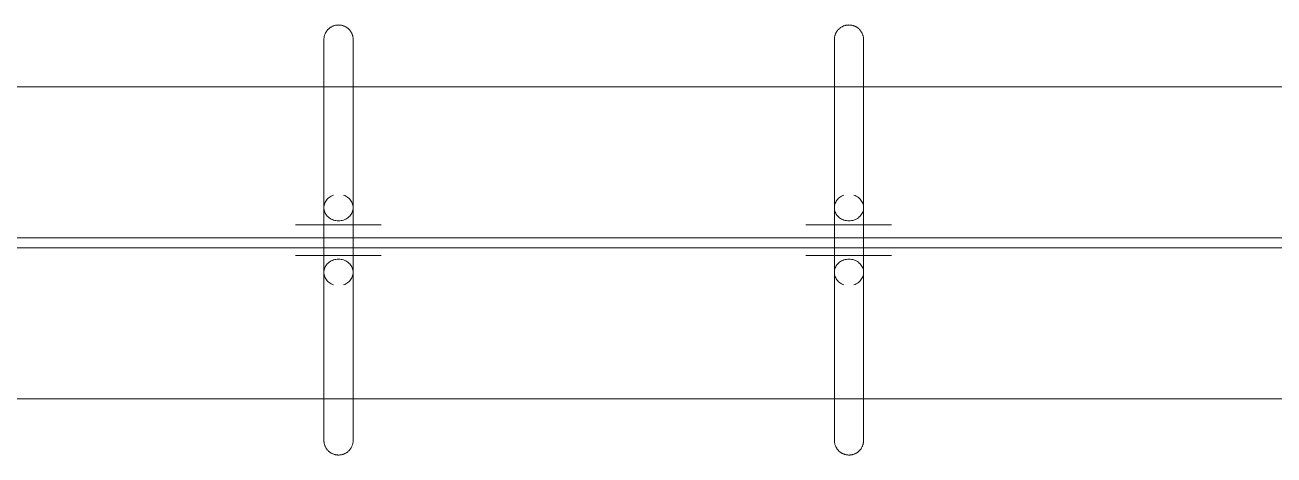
# Model space of a CAD drawing. Header units: inches. Extents: x 899 to 4491, y -721 to 1008.
# Drawn here: x 2197.265 to 2201.269, y 409.043 to 410.422 of the extents above; entities that cross this region are included whole.
import ezdxf

# ---------------------------------------------------------------- set-up
doc = ezdxf.new("R2010")
doc.units = ezdxf.units.IN
doc.header["$MEASUREMENT"] = 0
doc.layers.add('P-SANR-FIXT', color=6, linetype='Continuous', lineweight=13)

# ---------------------------------------------------------------- blocks, each defined once
blk = doc.blocks.new('Accessory_Shower_Bobrick_Vinyl-Shower-Curtain - 70 Wide-7268769-FIRST FLOOR CONSTRUCTION')
at = {"layer": 'P-SANR-FIXT', "lineweight": 9}
for p, q in [((-0.8645, 0.6081), (-0.8645, 0.1128)), ((-0.7708, 0.1128), (-0.7708, 0.6081)), ((0.7718, 0.6081), (0.7718, 0.1128)), ((0.8656, 0.1128), (0.8656, 0.6081)), ((-0.9554, 0.0575), (-0.6809, 0.0575)), ((-0.6809, 0.0575), (-0.9554, 0.0575)), ((-0.8894, 0.0575), (-0.7469, 0.0575)), ((-0.7469, 0.0575), (-0.8894, 0.0575)), ((0.6809, 0.0575), (0.9554, 0.0575)), ((0.9554, 0.0575), (0.6809, 0.0575)), ((0.7469, 0.0575), (0.8894, 0.0575)), ((0.8894, 0.0575), (0.7469, 0.0575)), ((-12, 0.0156), (12, 0.0156)), ((12, -0.0156), (-12, -0.0156)), ((-0.9554, -0.0402), (-0.6809, -0.0402)), ((-0.6809, -0.0402), (-0.9554, -0.0402)), ((-0.8894, -0.0402), (-0.7469, -0.0402)), ((-0.7469, -0.0402), (-0.8894, -0.0402)), ((0.6809, -0.0402), (0.9554, -0.0402)), ((0.9554, -0.0402), (0.6809, -0.0402)), ((0.7469, -0.0402), (0.8894, -0.0402)), ((0.8894, -0.0402), (0.7469, -0.0402)), ((-0.8645, -0.0947), (-0.8645, -0.59)), ((-0.7708, -0.59), (-0.7708, -0.0947)), ((0.7718, -0.0947), (0.7718, -0.59)), ((0.8656, -0.59), (0.8656, -0.0947))]:
    blk.add_line(p, q, dxfattribs=at)
at = {"layer": 'P-SANR-FIXT', "lineweight": 9, "flags": 128}
for points in [[(-0.8645, 0.6516), (-0.8645, 0.6535), (-0.8644, 0.6553), (-0.8642, 0.6572), (-0.8639, 0.659), (-0.8636, 0.6609), (-0.8632, 0.6627), (-0.8627, 0.6645), (-0.8621, 0.6663), (-0.8615, 0.6681), (-0.8608, 0.6698), (-0.8601, 0.6715), (-0.8592, 0.6732), (-0.8583, 0.6749), (-0.8574, 0.6765), (-0.8563, 0.678), (-0.8552, 0.6796), (-0.8541, 0.6811), (-0.8529, 0.6825), (-0.8516, 0.6839), (-0.8503, 0.6852), (-0.8489, 0.6865), (-0.8475, 0.6877), (-0.846, 0.6889), (-0.8445, 0.69), (-0.843, 0.691), (-0.8414, 0.692), (-0.8397, 0.6929), (-0.8381, 0.6938), (-0.8364, 0.6946), (-0.8346, 0.6953), (-0.8329, 0.6959), (-0.8311, 0.6965), (-0.8293, 0.697), (-0.8274, 0.6974), (-0.8256, 0.6978), (-0.8238, 0.6981), (-0.8219, 0.6983), (-0.82, 0.6984), (-0.8181, 0.6984), (-0.8176, 0.6985)], [(-0.8176, 0.6985), (-0.8158, 0.6984), (-0.8139, 0.6983), (-0.812, 0.6981), (-0.8102, 0.6979), (-0.8083, 0.6975), (-0.8065, 0.6971), (-0.8047, 0.6966), (-0.8029, 0.6961), (-0.8011, 0.6954), (-0.7994, 0.6948), (-0.7977, 0.694), (-0.796, 0.6932), (-0.7943, 0.6923), (-0.7927, 0.6913), (-0.7912, 0.6903), (-0.7896, 0.6892), (-0.7882, 0.688), (-0.7867, 0.6868), (-0.7853, 0.6856), (-0.784, 0.6842), (-0.7827, 0.6829), (-0.7815, 0.6814), (-0.7803, 0.68), (-0.7792, 0.6785), (-0.7782, 0.6769), (-0.7772, 0.6753), (-0.7763, 0.6737), (-0.7754, 0.672), (-0.7747, 0.6703), (-0.774, 0.6686), (-0.7733, 0.6668), (-0.7727, 0.665), (-0.7722, 0.6632), (-0.7718, 0.6614), (-0.7714, 0.6595), (-0.7712, 0.6577), (-0.771, 0.6558), (-0.7708, 0.654), (-0.7708, 0.6521), (-0.7708, 0.6516)], [(0.7718, 0.6516), (0.7719, 0.6535), (0.772, 0.6553), (0.7722, 0.6572), (0.7724, 0.659), (0.7728, 0.6609), (0.7732, 0.6627), (0.7737, 0.6645), (0.7742, 0.6663), (0.7749, 0.6681), (0.7755, 0.6698), (0.7763, 0.6715), (0.7771, 0.6732), (0.778, 0.6749), (0.779, 0.6765), (0.78, 0.678), (0.7811, 0.6796), (0.7823, 0.6811), (0.7835, 0.6825), (0.7847, 0.6839), (0.7861, 0.6852), (0.7874, 0.6865), (0.7889, 0.6877), (0.7903, 0.6889), (0.7918, 0.69), (0.7934, 0.691), (0.795, 0.692), (0.7966, 0.6929), (0.7983, 0.6938), (0.8, 0.6946), (0.8017, 0.6953), (0.8035, 0.6959), (0.8053, 0.6965), (0.8071, 0.697), (0.8089, 0.6974), (0.8108, 0.6978), (0.8126, 0.6981), (0.8145, 0.6983), (0.8163, 0.6984), (0.8182, 0.6984), (0.8187, 0.6985)], [(0.8187, 0.6985), (0.8206, 0.6984), (0.8225, 0.6983), (0.8243, 0.6981), (0.8262, 0.6979), (0.828, 0.6975), (0.8299, 0.6971), (0.8317, 0.6966), (0.8335, 0.6961), (0.8352, 0.6954), (0.837, 0.6948), (0.8387, 0.694), (0.8404, 0.6932), (0.842, 0.6923), (0.8436, 0.6913), (0.8452, 0.6903), (0.8467, 0.6892), (0.8482, 0.688), (0.8496, 0.6868), (0.851, 0.6856), (0.8523, 0.6842), (0.8536, 0.6829), (0.8549, 0.6814), (0.856, 0.68), (0.8571, 0.6785), (0.8582, 0.6769), (0.8591, 0.6753), (0.8601, 0.6737), (0.8609, 0.672), (0.8617, 0.6703), (0.8624, 0.6686), (0.8631, 0.6668), (0.8636, 0.665), (0.8641, 0.6632), (0.8646, 0.6614), (0.8649, 0.6595), (0.8652, 0.6577), (0.8654, 0.6558), (0.8655, 0.654), (0.8656, 0.6521), (0.8656, 0.6516)], [(-0.8645, 0.6516), (-0.8645, 0.6511), (-0.8645, 0.6495), (-0.8645, 0.647), (-0.8645, 0.6434), (-0.8645, 0.6388), (-0.8645, 0.6332), (-0.8645, 0.6266), (-0.8645, 0.619), (-0.8645, 0.6104), (-0.8645, 0.6009), (-0.8645, 0.5904), (-0.8645, 0.579), (-0.8645, 0.5666), (-0.8645, 0.5534), (-0.8645, 0.5393), (-0.8645, 0.5244), (-0.8645, 0.5087), (-0.8645, 0.4921), (-0.8645, 0.4748), (-0.8645, 0.4567), (-0.8645, 0.4379), (-0.8645, 0.4184), (-0.8645, 0.3983), (-0.8645, 0.3775), (-0.8645, 0.3562), (-0.8645, 0.3343), (-0.8645, 0.3119), (-0.8645, 0.289), (-0.8645, 0.2656), (-0.8645, 0.2419), (-0.8645, 0.2177), (-0.8645, 0.1933), (-0.8645, 0.1685), (-0.8645, 0.1435), (-0.8645, 0.1182), (-0.8645, 0.0928), (-0.8645, 0.0673), (-0.8645, 0.0417), (-0.8645, 0.016), (-0.8645, -0.0097), (-0.8645, -0.0354), (-0.8645, -0.061), (-0.8645, -0.0865), (-0.8645, -0.1118), (-0.8645, -0.1369), (-0.8645, -0.1619), (-0.8645, -0.1865), (-0.8645, -0.2108), (-0.8645, -0.2348), (-0.8645, -0.2584), (-0.8645, -0.2815), (-0.8645, -0.3042), (-0.8645, -0.3264), (-0.8645, -0.348), (-0.8645, -0.3691), (-0.8645, -0.3896), (-0.8645, -0.4094), (-0.8645, -0.4286), (-0.8645, -0.447), (-0.8645, -0.4648), (-0.8645, -0.4817), (-0.8645, -0.4979), (-0.8645, -0.5133), (-0.8645, -0.5279), (-0.8645, -0.5415), (-0.8645, -0.5544), (-0.8645, -0.5663), (-0.8645, -0.5772), (-0.8645, -0.5873), (-0.8645, -0.5964), (-0.8645, -0.6045), (-0.8645, -0.6116), (-0.8645, -0.6178), (-0.8645, -0.6229), (-0.8645, -0.6271), (-0.8645, -0.6302), (-0.8645, -0.6323), (-0.8645, -0.6334), (-0.8645, -0.6335)], [(-0.8645, 0.6081), (-0.8645, 0.6169), (-0.8645, 0.6248), (-0.8645, 0.6316), (-0.8645, 0.6375), (-0.8645, 0.6423), (-0.8645, 0.6462), (-0.8645, 0.649), (-0.8645, 0.6508), (-0.8645, 0.6515)], [(-0.7708, -0.6335), (-0.7708, -0.633), (-0.7708, -0.6314), (-0.7708, -0.6289), (-0.7708, -0.6253), (-0.7708, -0.6207), (-0.7708, -0.6151), (-0.7708, -0.6085), (-0.7708, -0.6009), (-0.7708, -0.5923), (-0.7708, -0.5828), (-0.7708, -0.5723), (-0.7708, -0.5609), (-0.7708, -0.5486), (-0.7708, -0.5354), (-0.7708, -0.5213), (-0.7708, -0.5063), (-0.7708, -0.4906), (-0.7708, -0.474), (-0.7708, -0.4567), (-0.7708, -0.4386), (-0.7708, -0.4198), (-0.7708, -0.4004), (-0.7708, -0.3802), (-0.7708, -0.3595), (-0.7708, -0.3381), (-0.7708, -0.3162), (-0.7708, -0.2938), (-0.7708, -0.2709), (-0.7708, -0.2476), (-0.7708, -0.2238), (-0.7708, -0.1997), (-0.7708, -0.1752), (-0.7708, -0.1504), (-0.7708, -0.1254), (-0.7708, -0.1002), (-0.7708, -0.0748), (-0.7708, -0.0492), (-0.7708, -0.0236), (-0.7708, 0.0021), (-0.7708, 0.0278), (-0.7708, 0.0535), (-0.7708, 0.0791), (-0.7708, 0.1046), (-0.7708, 0.1299), (-0.7708, 0.155), (-0.7708, 0.1799), (-0.7708, 0.2046), (-0.7708, 0.2289), (-0.7708, 0.2529), (-0.7708, 0.2764), (-0.7708, 0.2996), (-0.7708, 0.3223), (-0.7708, 0.3444), (-0.7708, 0.3661), (-0.7708, 0.3872), (-0.7708, 0.4076), (-0.7708, 0.4275), (-0.7708, 0.4466), (-0.7708, 0.4651), (-0.7708, 0.4828), (-0.7708, 0.4998), (-0.7708, 0.516), (-0.7708, 0.5314), (-0.7708, 0.5459), (-0.7708, 0.5596), (-0.7708, 0.5724), (-0.7708, 0.5843), (-0.7708, 0.5953), (-0.7708, 0.6054), (-0.7708, 0.6145), (-0.7708, 0.6226), (-0.7708, 0.6297), (-0.7708, 0.6359), (-0.7708, 0.641), (-0.7708, 0.6451), (-0.7708, 0.6483), (-0.7708, 0.6504), (-0.7708, 0.6514), (-0.7708, 0.6516)], [(-0.7708, 0.6516), (-0.7708, 0.6511), (-0.7708, 0.6495), (-0.7708, 0.647), (-0.7708, 0.6434), (-0.7708, 0.6388), (-0.7708, 0.6332), (-0.7708, 0.6266), (-0.7708, 0.619), (-0.7708, 0.6104), (-0.7708, 0.6081)], [(0.7718, 0.6516), (0.7718, 0.6511), (0.7718, 0.6495), (0.7718, 0.647), (0.7718, 0.6434), (0.7718, 0.6388), (0.7718, 0.6332), (0.7718, 0.6266), (0.7718, 0.619), (0.7718, 0.6104), (0.7718, 0.6009), (0.7718, 0.5904), (0.7718, 0.579), (0.7718, 0.5666), (0.7718, 0.5534), (0.7718, 0.5393), (0.7718, 0.5244), (0.7718, 0.5087), (0.7718, 0.4921), (0.7718, 0.4748), (0.7718, 0.4567), (0.7718, 0.4379), (0.7718, 0.4184), (0.7718, 0.3983), (0.7718, 0.3775), (0.7718, 0.3562), (0.7718, 0.3343), (0.7718, 0.3119), (0.7718, 0.289), (0.7718, 0.2656), (0.7718, 0.2419), (0.7718, 0.2177), (0.7718, 0.1933), (0.7718, 0.1685), (0.7718, 0.1435), (0.7718, 0.1182), (0.7718, 0.0928), (0.7718, 0.0673), (0.7718, 0.0417), (0.7718, 0.016), (0.7718, -0.0097), (0.7718, -0.0354), (0.7718, -0.061), (0.7718, -0.0865), (0.7718, -0.1118), (0.7718, -0.1369), (0.7718, -0.1619), (0.7718, -0.1865), (0.7718, -0.2108), (0.7718, -0.2348), (0.7718, -0.2584), (0.7718, -0.2815), (0.7718, -0.3042), (0.7718, -0.3264), (0.7718, -0.348), (0.7718, -0.3691), (0.7718, -0.3896), (0.7718, -0.4094), (0.7718, -0.4286), (0.7718, -0.447), (0.7718, -0.4648), (0.7718, -0.4817), (0.7718, -0.4979), (0.7718, -0.5133), (0.7718, -0.5279), (0.7718, -0.5415), (0.7718, -0.5544), (0.7718, -0.5663), (0.7718, -0.5772), (0.7718, -0.5873), (0.7718, -0.5964), (0.7718, -0.6045), (0.7718, -0.6116), (0.7718, -0.6178), (0.7718, -0.6229), (0.7718, -0.6271), (0.7718, -0.6302), (0.7718, -0.6323), (0.7718, -0.6334), (0.7718, -0.6335)], [(0.7718, 0.6081), (0.7718, 0.6169), (0.7718, 0.6248), (0.7718, 0.6316), (0.7718, 0.6375), (0.7718, 0.6423), (0.7718, 0.6462), (0.7718, 0.649), (0.7718, 0.6508), (0.7718, 0.6515)], [(0.8656, -0.6335), (0.8656, -0.633), (0.8656, -0.6314), (0.8656, -0.6289), (0.8656, -0.6253), (0.8656, -0.6207), (0.8656, -0.6151), (0.8656, -0.6085), (0.8656, -0.6009), (0.8656, -0.5923), (0.8656, -0.5828), (0.8656, -0.5723), (0.8656, -0.5609), (0.8656, -0.5486), (0.8656, -0.5354), (0.8656, -0.5213), (0.8656, -0.5063), (0.8656, -0.4906), (0.8656, -0.474), (0.8656, -0.4567), (0.8656, -0.4386), (0.8656, -0.4198), (0.8656, -0.4004), (0.8656, -0.3802), (0.8656, -0.3595), (0.8656, -0.3381), (0.8656, -0.3162), (0.8656, -0.2938), (0.8656, -0.2709), (0.8656, -0.2476), (0.8656, -0.2238), (0.8656, -0.1997), (0.8656, -0.1752), (0.8656, -0.1504), (0.8656, -0.1254), (0.8656, -0.1002), (0.8656, -0.0748), (0.8656, -0.0492), (0.8656, -0.0236), (0.8656, 0.0021), (0.8656, 0.0278), (0.8656, 0.0535), (0.8656, 0.0791), (0.8656, 0.1046), (0.8656, 0.1299), (0.8656, 0.155), (0.8656, 0.1799), (0.8656, 0.2046), (0.8656, 0.2289), (0.8656, 0.2529), (0.8656, 0.2764), (0.8656, 0.2996), (0.8656, 0.3223), (0.8656, 0.3444), (0.8656, 0.3661), (0.8656, 0.3872), (0.8656, 0.4076), (0.8656, 0.4275), (0.8656, 0.4466), (0.8656, 0.4651), (0.8656, 0.4828), (0.8656, 0.4998), (0.8656, 0.516), (0.8656, 0.5314), (0.8656, 0.5459), (0.8656, 0.5596), (0.8656, 0.5724), (0.8656, 0.5843), (0.8656, 0.5953), (0.8656, 0.6054), (0.8656, 0.6145), (0.8656, 0.6226), (0.8656, 0.6297), (0.8656, 0.6359), (0.8656, 0.641), (0.8656, 0.6451), (0.8656, 0.6483), (0.8656, 0.6504), (0.8656, 0.6514), (0.8656, 0.6516)], [(0.8656, 0.6516), (0.8656, 0.6511), (0.8656, 0.6495), (0.8656, 0.647), (0.8656, 0.6434), (0.8656, 0.6388), (0.8656, 0.6332), (0.8656, 0.6266), (0.8656, 0.619), (0.8656, 0.6104), (0.8656, 0.6081)], [(-0.8645, 0.0133), (-0.8645, 0.0181), (-0.8645, 0.0229), (-0.8645, 0.0276), (-0.8645, 0.0324), (-0.8645, 0.0371), (-0.8645, 0.0417), (-0.8645, 0.0463), (-0.8645, 0.0508), (-0.8645, 0.0553), (-0.8645, 0.0597), (-0.8645, 0.064), (-0.8645, 0.0682), (-0.8645, 0.0723), (-0.8645, 0.0764), (-0.8645, 0.0803), (-0.8645, 0.0841), (-0.8645, 0.0878), (-0.8645, 0.0913), (-0.8645, 0.0948), (-0.8645, 0.0981), (-0.8645, 0.1012), (-0.8645, 0.1042), (-0.8645, 0.1071), (-0.8645, 0.1097), (-0.8645, 0.1123), (-0.8645, 0.1128)], [(-0.7708, 0.1128), (-0.7708, 0.1103), (-0.7708, 0.1076), (-0.7708, 0.1048), (-0.7708, 0.1019), (-0.7708, 0.0987), (-0.7708, 0.0955), (-0.7708, 0.0921), (-0.7708, 0.0886), (-0.7708, 0.0849), (-0.7708, 0.0811), (-0.7708, 0.0772), (-0.7708, 0.0732), (-0.7708, 0.0691), (-0.7708, 0.0649), (-0.7708, 0.0606), (-0.7708, 0.0562), (-0.7708, 0.0518), (-0.7708, 0.0473), (-0.7708, 0.0427), (-0.7708, 0.0381), (-0.7708, 0.0334), (-0.7708, 0.0287), (-0.7708, 0.0239), (-0.7708, 0.0191), (-0.7708, 0.0144)], [(0.7718, 0.0133), (0.7718, 0.0181), (0.7718, 0.0229), (0.7718, 0.0276), (0.7718, 0.0324), (0.7718, 0.0371), (0.7718, 0.0417), (0.7718, 0.0463), (0.7718, 0.0508), (0.7718, 0.0553), (0.7718, 0.0597), (0.7718, 0.064), (0.7718, 0.0682), (0.7718, 0.0723), (0.7718, 0.0764), (0.7718, 0.0803), (0.7718, 0.0841), (0.7718, 0.0878), (0.7718, 0.0913), (0.7718, 0.0948), (0.7718, 0.0981), (0.7718, 0.1012), (0.7718, 0.1042), (0.7718, 0.1071), (0.7718, 0.1097), (0.7718, 0.1123), (0.7718, 0.1128)], [(0.8656, 0.1128), (0.8656, 0.1103), (0.8656, 0.1076), (0.8656, 0.1048), (0.8656, 0.1019), (0.8656, 0.0987), (0.8656, 0.0955), (0.8656, 0.0921), (0.8656, 0.0886), (0.8656, 0.0849), (0.8656, 0.0811), (0.8656, 0.0772), (0.8656, 0.0732), (0.8656, 0.0691), (0.8656, 0.0649), (0.8656, 0.0606), (0.8656, 0.0562), (0.8656, 0.0518), (0.8656, 0.0473), (0.8656, 0.0427), (0.8656, 0.0381), (0.8656, 0.0334), (0.8656, 0.0287), (0.8656, 0.0239), (0.8656, 0.0191), (0.8656, 0.0144)], [(-0.8645, -0.0947), (-0.8645, -0.0922), (-0.8645, -0.0896), (-0.8645, -0.0868), (-0.8645, -0.0838), (-0.8645, -0.0807), (-0.8645, -0.0774), (-0.8645, -0.074), (-0.8645, -0.0705), (-0.8645, -0.0668), (-0.8645, -0.063), (-0.8645, -0.0592), (-0.8645, -0.0551), (-0.8645, -0.051), (-0.8645, -0.0468), (-0.8645, -0.0425), (-0.8645, -0.0382), (-0.8645, -0.0337), (-0.8645, -0.0292), (-0.8645, -0.0246), (-0.8645, -0.02), (-0.8645, -0.0153)], [(-0.7708, -0.0143), (-0.7708, -0.019), (-0.7708, -0.0236), (-0.7708, -0.0282), (-0.7708, -0.0328), (-0.7708, -0.0372), (-0.7708, -0.0416), (-0.7708, -0.0459), (-0.7708, -0.0501), (-0.7708, -0.0543), (-0.7708, -0.0583), (-0.7708, -0.0622), (-0.7708, -0.066), (-0.7708, -0.0697), (-0.7708, -0.0733), (-0.7708, -0.0767), (-0.7708, -0.08), (-0.7708, -0.0831), (-0.7708, -0.0861), (-0.7708, -0.089), (-0.7708, -0.0917), (-0.7708, -0.0942), (-0.7708, -0.0947)], [(0.7718, -0.0947), (0.7718, -0.0922), (0.7718, -0.0896), (0.7718, -0.0868), (0.7718, -0.0838), (0.7718, -0.0807), (0.7718, -0.0774), (0.7718, -0.074), (0.7718, -0.0705), (0.7718, -0.0668), (0.7718, -0.063), (0.7718, -0.0592), (0.7718, -0.0551), (0.7718, -0.051), (0.7718, -0.0468), (0.7718, -0.0425), (0.7718, -0.0382), (0.7718, -0.0337), (0.7718, -0.0292), (0.7718, -0.0246), (0.7718, -0.02), (0.7718, -0.0153)], [(0.8656, -0.0143), (0.8656, -0.019), (0.8656, -0.0236), (0.8656, -0.0282), (0.8656, -0.0328), (0.8656, -0.0372), (0.8656, -0.0416), (0.8656, -0.0459), (0.8656, -0.0501), (0.8656, -0.0543), (0.8656, -0.0583), (0.8656, -0.0622), (0.8656, -0.066), (0.8656, -0.0697), (0.8656, -0.0733), (0.8656, -0.0767), (0.8656, -0.08), (0.8656, -0.0831), (0.8656, -0.0861), (0.8656, -0.089), (0.8656, -0.0917), (0.8656, -0.0942), (0.8656, -0.0947)], [(-0.8645, -0.6335), (-0.8645, -0.633), (-0.8645, -0.6314), (-0.8645, -0.6289), (-0.8645, -0.6253), (-0.8645, -0.6207), (-0.8645, -0.6151), (-0.8645, -0.6085), (-0.8645, -0.6009), (-0.8645, -0.5923), (-0.8645, -0.59)], [(-0.7708, -0.59), (-0.7708, -0.5988), (-0.7708, -0.6067), (-0.7708, -0.6135), (-0.7708, -0.6194), (-0.7708, -0.6242), (-0.7708, -0.6281), (-0.7708, -0.6309), (-0.7708, -0.6327), (-0.7708, -0.6335)], [(0.7718, -0.6335), (0.7718, -0.633), (0.7718, -0.6314), (0.7718, -0.6289), (0.7718, -0.6253), (0.7718, -0.6207), (0.7718, -0.6151), (0.7718, -0.6085), (0.7718, -0.6009), (0.7718, -0.5923), (0.7718, -0.59)], [(0.8656, -0.59), (0.8656, -0.5988), (0.8656, -0.6067), (0.8656, -0.6135), (0.8656, -0.6194), (0.8656, -0.6242), (0.8656, -0.6281), (0.8656, -0.6309), (0.8656, -0.6327), (0.8656, -0.6335)], [(-0.8176, -0.6804), (-0.8195, -0.6803), (-0.8214, -0.6802), (-0.8233, -0.68), (-0.8251, -0.6798), (-0.827, -0.6794), (-0.8288, -0.679), (-0.8306, -0.6786), (-0.8324, -0.678), (-0.8342, -0.6774), (-0.8359, -0.6767), (-0.8376, -0.6759), (-0.8393, -0.6751), (-0.8409, -0.6742), (-0.8425, -0.6732), (-0.8441, -0.6722), (-0.8456, -0.6711), (-0.8471, -0.67), (-0.8485, -0.6687), (-0.8499, -0.6675), (-0.8513, -0.6662), (-0.8525, -0.6648), (-0.8538, -0.6634), (-0.8549, -0.6619), (-0.856, -0.6604), (-0.8571, -0.6588), (-0.8581, -0.6572), (-0.859, -0.6556), (-0.8598, -0.6539), (-0.8606, -0.6522), (-0.8613, -0.6505), (-0.862, -0.6487), (-0.8625, -0.6469), (-0.863, -0.6451), (-0.8635, -0.6433), (-0.8638, -0.6415), (-0.8641, -0.6396), (-0.8643, -0.6378), (-0.8645, -0.6359), (-0.8645, -0.634), (-0.8645, -0.6335)], [(-0.7708, -0.6335), (-0.7708, -0.6354), (-0.7709, -0.6372), (-0.7711, -0.6391), (-0.7714, -0.641), (-0.7717, -0.6428), (-0.7721, -0.6446), (-0.7726, -0.6465), (-0.7731, -0.6482), (-0.7738, -0.65), (-0.7745, -0.6518), (-0.7752, -0.6535), (-0.7761, -0.6551), (-0.777, -0.6568), (-0.7779, -0.6584), (-0.779, -0.66), (-0.78, -0.6615), (-0.7812, -0.663), (-0.7824, -0.6644), (-0.7837, -0.6658), (-0.785, -0.6671), (-0.7864, -0.6684), (-0.7878, -0.6696), (-0.7892, -0.6708), (-0.7908, -0.6719), (-0.7923, -0.6729), (-0.7939, -0.6739), (-0.7955, -0.6748), (-0.7972, -0.6757), (-0.7989, -0.6765), (-0.8007, -0.6772), (-0.8024, -0.6778), (-0.8042, -0.6784), (-0.806, -0.6789), (-0.8078, -0.6793), (-0.8097, -0.6797), (-0.8115, -0.68), (-0.8134, -0.6802), (-0.8153, -0.6803), (-0.8171, -0.6804), (-0.8176, -0.6804)], [(0.8187, -0.6804), (0.8168, -0.6803), (0.815, -0.6802), (0.8131, -0.68), (0.8113, -0.6798), (0.8094, -0.6794), (0.8076, -0.679), (0.8058, -0.6786), (0.804, -0.678), (0.8022, -0.6774), (0.8005, -0.6767), (0.7988, -0.6759), (0.7971, -0.6751), (0.7954, -0.6742), (0.7938, -0.6732), (0.7923, -0.6722), (0.7907, -0.6711), (0.7892, -0.67), (0.7878, -0.6687), (0.7864, -0.6675), (0.7851, -0.6662), (0.7838, -0.6648), (0.7826, -0.6634), (0.7814, -0.6619), (0.7803, -0.6604), (0.7793, -0.6588), (0.7783, -0.6572), (0.7774, -0.6556), (0.7765, -0.6539), (0.7757, -0.6522), (0.775, -0.6505), (0.7744, -0.6487), (0.7738, -0.6469), (0.7733, -0.6451), (0.7729, -0.6433), (0.7725, -0.6415), (0.7722, -0.6396), (0.772, -0.6378), (0.7719, -0.6359), (0.7719, -0.634), (0.7718, -0.6335)], [(0.8656, -0.6335), (0.8656, -0.6354), (0.8654, -0.6372), (0.8653, -0.6391), (0.865, -0.641), (0.8647, -0.6428), (0.8643, -0.6446), (0.8638, -0.6465), (0.8632, -0.6482), (0.8626, -0.65), (0.8619, -0.6518), (0.8611, -0.6535), (0.8603, -0.6551), (0.8594, -0.6568), (0.8584, -0.6584), (0.8574, -0.66), (0.8563, -0.6615), (0.8552, -0.663), (0.854, -0.6644), (0.8527, -0.6658), (0.8514, -0.6671), (0.85, -0.6684), (0.8486, -0.6696), (0.8471, -0.6708), (0.8456, -0.6719), (0.8441, -0.6729), (0.8425, -0.6739), (0.8408, -0.6748), (0.8391, -0.6757), (0.8374, -0.6765), (0.8357, -0.6772), (0.8339, -0.6778), (0.8322, -0.6784), (0.8304, -0.6789), (0.8285, -0.6793), (0.8267, -0.6797), (0.8248, -0.68), (0.823, -0.6802), (0.8211, -0.6803), (0.8192, -0.6804), (0.8187, -0.6804)]]:
    blk.add_lwpolyline(points, dxfattribs=at)
at = {"layer": 'P-SANR-FIXT', "lineweight": 9}
for points in [[(-0.8176, 0.0706), (-0.8231, 0.0706), (-0.834, 0.0723), (-0.8484, 0.0798), (-0.8591, 0.0912), (-0.8647, 0.1052), (-0.8648, 0.1202), (-0.8591, 0.1344), (-0.8484, 0.146), (-0.8388, 0.151), (-0.8337, 0.1527)], [(-0.8016, 0.1527), (-0.7965, 0.151), (-0.7868, 0.146), (-0.7762, 0.1344), (-0.7705, 0.1203), (-0.7705, 0.1052), (-0.7762, 0.0912), (-0.7869, 0.0798), (-0.8013, 0.0723), (-0.8122, 0.0706), (-0.8176, 0.0706)], [(0.8187, 0.0706), (0.8133, 0.0706), (0.8023, 0.0723), (0.788, 0.0798), (0.7773, 0.0912), (0.7716, 0.1052), (0.7716, 0.1202), (0.7773, 0.1344), (0.7879, 0.146), (0.7975, 0.151), (0.8027, 0.1527)], [(0.8348, 0.1527), (0.8399, 0.151), (0.8495, 0.146), (0.8602, 0.1344), (0.8658, 0.1203), (0.8658, 0.1052), (0.8602, 0.0912), (0.8495, 0.0798), (0.8351, 0.0723), (0.8242, 0.0706), (0.8187, 0.0706)], [(-0.8176, -0.0525), (-0.8231, -0.0525), (-0.834, -0.0542), (-0.8484, -0.0617), (-0.8591, -0.0732), (-0.8647, -0.0872), (-0.8648, -0.1022), (-0.8591, -0.1163), (-0.8484, -0.1279), (-0.8388, -0.1329), (-0.8337, -0.1346)], [(-0.8016, -0.1346), (-0.7965, -0.1329), (-0.7868, -0.1279), (-0.7762, -0.1163), (-0.7705, -0.1022), (-0.7705, -0.0872), (-0.7762, -0.0732), (-0.7869, -0.0617), (-0.8013, -0.0542), (-0.8122, -0.0525), (-0.8176, -0.0525)], [(0.8187, -0.0525), (0.8133, -0.0525), (0.8023, -0.0542), (0.788, -0.0617), (0.7773, -0.0732), (0.7716, -0.0872), (0.7716, -0.1022), (0.7773, -0.1163), (0.7879, -0.1279), (0.7975, -0.1329), (0.8027, -0.1346)], [(0.8348, -0.1346), (0.8399, -0.1329), (0.8495, -0.1279), (0.8602, -0.1163), (0.8658, -0.1022), (0.8658, -0.0872), (0.8602, -0.0732), (0.8495, -0.0617), (0.8351, -0.0542), (0.8242, -0.0525), (0.8187, -0.0525)]]:
    blk.add_open_spline(points, degree=3, dxfattribs=at)
blk = doc.blocks.new('Accessory_Shower_Bobrick_B-207 - 72W-7280602-FIRST FLOOR CONSTRUCTION')
at = {"layer": 'P-SANR-FIXT', "lineweight": 9}
for p, q in [((-989.9414, 410.2234), (-1020.8164, 410.2234)), ((-1020.8164, 409.2234), (-989.9414, 409.2234))]:
    blk.add_line(p, q, dxfattribs=at)

msp = doc.modelspace()

# ---------------------------------------------------------------- block references
at = {"layer": 'P-SANR-FIXT', "lineweight": 9}
for name, p in [('Accessory_Shower_Bobrick_Vinyl-Shower-Curtain - 70 Wide-7268769-FIRST FLOOR CONSTRUCTION', (2199.0877, 409.7234)), ('Accessory_Shower_Bobrick_B-207 - 72W-7280602-FIRST FLOOR CONSTRUCTION', (3208.5347, 0))]:
    msp.add_blockref(name, p, dxfattribs=at)

doc.saveas('drawing.dxf')
